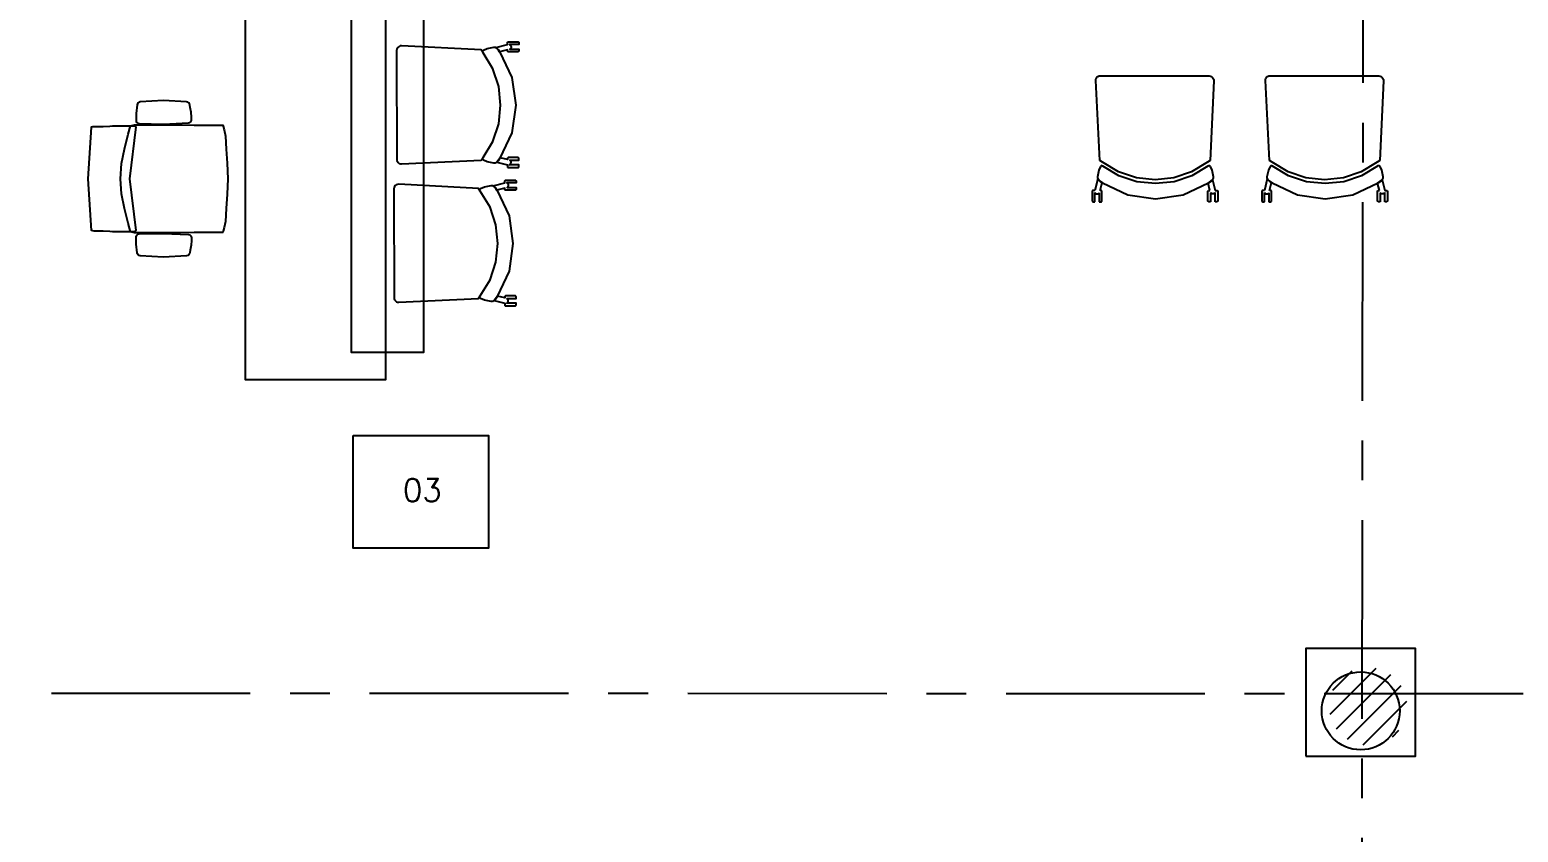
# Model space of a CAD drawing. Extents: x -4 to 325, y -1 to 181.
# Drawn here: x 28.04 to 34.59, y 29.02 to 32.55 of the extents above; entities that cross this region are included whole.
import ezdxf
from ezdxf.enums import TextEntityAlignment as Align

# ---------------------------------------------------------------- set-up
doc = ezdxf.new("R2010")
doc.units = 0
doc.header["$LTSCALE"] = 0.7
doc.header["$MEASUREMENT"] = 0
doc.linetypes.add('REC4_A1-00_PLANTA GENERAL$1$X-BB$0$CENTER', pattern=[2, 1.25, -0.25, 0.25, -0.25])
doc.linetypes.add('X-BB$0$HIDDEN2', pattern=[0.1875, 0.125, -0.0625])
doc.layers.get('0').update_dxf_attribs({"linetype": 'CONTINUOUS'})
for name, color, linetype in [('REC4_A1-00_PLANTA GENERAL$1$BB$0$A-COLS', 251, 'CONTINUOUS'), ('REC4_A1-00_PLANTA GENERAL$1$BB$0$A-GRID', 251, 'REC4_A1-00_PLANTA GENERAL$1$X-BB$0$CENTER'), ('REC4_A1-00_PLANTA GENERAL$1$FN$0$I-FURN-FREE', 1, 'CONTINUOUS'), ('REC4_A1-00_PLANTA GENERAL$1$LAMBRINES', 3, 'CONTINUOUS'), ('REC4_A1-00_PLANTA GENERAL$1$PP$0$I-FLOR-CASE', 253, 'CONTINUOUS')]:
    doc.layers.add(name, color=color, linetype=linetype)
doc.styles.add('REC4_A1-00_PLANTA GENERAL$0$X-FN$0$ARIAL', font='arial.ttf')
doc.styles.add('ROMANS', font='romans.shx', dxfattribs={"width": 0.75})

# ---------------------------------------------------------------- blocks, each defined once
blk = doc.blocks.new('REC4_A1-00_PLANTA GENERAL', base_point=(3911.2412, -3265.1096))
at = {"layer": 'REC4_A1-00_PLANTA GENERAL$1$BB$0$A-GRID'}
h = blk.add_hatch(dxfattribs=at)
h.set_pattern_fill('ANSI31', color=8, scale=0.53)
h.set_pattern_definition([(45, (0.03352, 0.020166), (-0.046845824, 0.046845824), [])])
h.paths.add_polyline_path([(1.5678, 35.8547), (1.2166, 35.8547), (1.2166, 35.4908), (1.5678, 35.4908)])
h.paths.add_polyline_path([(8.0551, 35.8047), (7.7553, 35.8047), (7.7553, 35.5143), (8.0551, 35.5143)])
h.paths.add_polyline_path([(14.5753, 35.809), (14.2754, 35.809), (14.2754, 35.5187), (14.5753, 35.5187)])
h.paths.add_polyline_path([(21.0466, 35.804), (20.7468, 35.804), (20.7468, 35.5137), (21.0466, 35.5137)])
edge = h.paths.add_edge_path()
edge.add_arc((27.4259, 35.604), 0.1568, 0, 360)
h.paths.add_polyline_path([(34.1147, 35.7939), (33.8148, 35.7939), (33.8148, 35.5036), (34.1147, 35.5036)])
h.paths.add_polyline_path([(40.5576, 35.789), (40.2578, 35.789), (40.2578, 35.4986), (40.5576, 35.4986)])
edge = h.paths.add_edge_path()
edge.add_arc((46.9701, 35.6385), 0.2128, 0, 360)
edge = h.paths.add_edge_path()
edge.add_arc((33.9335, 29.5702), 0.1716, 0, 360)
h.paths.add_polyline_path([(1.5768, 29.8317), (1.2256, 29.8317), (1.2256, 29.4678), (1.5768, 29.4678)])
h.paths.add_polyline_path([(8.0508, 29.7868), (7.75, 29.7868), (7.75, 29.4871), (8.0508, 29.4871)])
h.paths.add_polyline_path([(14.3851, 29.7988), (14.2624, 29.7988), (14.2624, 29.4991), (14.3821, 29.4991)])
h.paths.add_polyline_path([(14.5632, 29.7988), (14.3851, 29.7988), (14.3821, 29.4991), (14.5632, 29.4991)])
h.paths.add_polyline_path([(21.1221, 29.5527), (20.7989, 29.5517), (20.7989, 29.3933), (21.1221, 29.3933)])
h.paths.add_polyline_path([(21.1221, 29.8224), (21.0453, 29.8224), (20.7989, 29.8217), (20.7989, 29.5517), (21.1221, 29.5527)])
h.paths.add_polyline_path([(27.542, 29.7729), (27.2913, 29.7729), (27.2913, 29.5231), (27.542, 29.5231)])
h.paths.add_polyline_path([(40.5264, 29.7716), (40.2757, 29.7716), (40.2757, 29.5218), (40.5264, 29.5218)])
h.paths.add_polyline_path([(47.0764, 29.8019), (46.7664, 29.8019), (46.7664, 29.4919), (47.0764, 29.4919)])
h.paths.add_polyline_path([(1.565, 23.8478), (1.2138, 23.8478), (1.2138, 23.4839), (1.565, 23.4839)])
h.paths.add_polyline_path([(7.9956, 23.8084), (7.6948, 23.8084), (7.6948, 23.5086), (7.9956, 23.5086)])
h.paths.add_polyline_path([(14.5958, 23.8058), (14.2249, 23.8067), (14.2249, 23.507), (14.5929, 23.5061)])
h.paths.add_polyline_path([(14.5258, 23.8058), (14.5958, 23.8058), (14.5929, 23.5061), (14.5258, 23.5061)], flags=16)
h.paths.add_polyline_path([(27.5327, 23.7392), (27.282, 23.7392), (27.282, 23.4894), (27.5327, 23.4894)])
edge = h.paths.add_edge_path()
edge.add_arc((33.9155, 23.6003), 0.1566, 0, 360)
h.paths.add_polyline_path([(40.5198, 23.6763), (40.2691, 23.6763), (40.2691, 23.4631), (40.5198, 23.4631)])
h.paths.add_polyline_path([(40.5198, 23.7129), (40.269, 23.7129), (40.269, 23.6763), (40.5198, 23.6763)])
h.paths.add_polyline_path([(47.0605, 23.6763), (46.8098, 23.6763), (46.8098, 23.4498), (47.0605, 23.4498)])
h.paths.add_polyline_path([(47.0605, 23.6997), (46.8098, 23.6997), (46.8098, 23.6763), (47.0605, 23.6763)])
h.paths.add_polyline_path([(1.5458, 17.8473), (1.1946, 17.8473), (1.1946, 17.4834), (1.5458, 17.4834)])
h.paths.add_polyline_path([(8.0633, 17.8071), (7.7625, 17.8071), (7.7625, 17.5074), (8.0633, 17.5074)])
h.paths.add_polyline_path([(14.4343, 17.7919), (14.3217, 17.7919), (14.3217, 17.4921), (14.4285, 17.4921)])
h.paths.add_polyline_path([(14.6226, 17.7919), (14.4343, 17.7919), (14.4285, 17.4921), (14.6226, 17.4921)])
h.paths.add_polyline_path([(27.5235, 17.756), (27.2727, 17.756), (27.2727, 17.5062), (27.5235, 17.5062)])
edge = h.paths.add_edge_path()
edge.add_arc((33.905, 17.5767), 0.1574, 0, 360)
h.paths.add_polyline_path([(40.5132, 17.7384), (40.3113, 17.7384), (40.3113, 17.5259), (40.5132, 17.5259)])
h.paths.add_polyline_path([(40.3113, 17.7384), (40.2625, 17.7384), (40.2625, 17.4886), (40.5132, 17.4886), (40.5132, 17.5259), (40.3113, 17.5259)])
h.paths.add_polyline_path([(47.0683, 17.7542), (46.7674, 17.7542), (46.7674, 17.5259), (47.0683, 17.5259)])
h.paths.add_polyline_path([(47.0683, 17.5259), (46.7674, 17.5259), (46.7674, 17.4544), (47.0683, 17.4544)])
h.paths.add_polyline_path([(1.5739, 11.86), (1.2227, 11.86), (1.2227, 11.4962), (1.5739, 11.4962)])
h.paths.add_polyline_path([(8.0659, 11.8138), (7.765, 11.8138), (7.765, 11.514), (8.0659, 11.514)])
h.paths.add_polyline_path([(14.5258, 11.7988), (14.2249, 11.7988), (14.2249, 11.499), (14.5258, 11.499)])
h.paths.add_polyline_path([(21.0742, 11.6829), (20.7512, 11.6844), (20.7512, 11.4144), (21.0742, 11.4144)])
h.paths.add_polyline_path([(21.0742, 11.7656), (20.7512, 11.7656), (20.7512, 11.6844), (21.0742, 11.6829)])
h.paths.add_polyline_path([(27.5142, 11.7439), (27.2635, 11.7439), (27.2635, 11.4941), (27.5142, 11.4941)])
edge = h.paths.add_edge_path()
edge.add_arc((33.8803, 11.59), 0.1553, 0, 360)
h.paths.add_polyline_path([(40.5065, 11.7154), (40.2558, 11.7154), (40.2558, 11.464), (40.5065, 11.464)])
h.paths.add_polyline_path([(47.0258, 11.6987), (46.775, 11.6987), (46.775, 11.4489), (47.0258, 11.4489)])
h.paths.add_polyline_path([(1.5513, 5.8383), (1.2001, 5.8383), (1.2001, 5.4744), (1.5513, 5.4744)])
h.paths.add_polyline_path([(8.0395, 5.7813), (7.7676, 5.7813), (7.7676, 5.4815), (8.0395, 5.4815)])
h.paths.add_polyline_path([(8.0685, 5.7813), (8.0395, 5.7813), (8.0395, 5.4815), (8.0685, 5.4815)])
h.paths.add_polyline_path([(14.5132, 5.7555), (14.2123, 5.7555), (14.2123, 5.4558), (14.5132, 5.4558)])
h.paths.add_polyline_path([(21.0084, 5.7048), (20.7577, 5.7048), (20.7577, 5.455), (21.0084, 5.455)])
h.paths.add_polyline_path([(27.5299, 5.7035), (27.229, 5.7035), (27.229, 5.4037), (27.5299, 5.4037)])
h.paths.add_polyline_path([(34.0162, 5.6528), (33.7655, 5.6528), (33.7655, 5.403), (34.0162, 5.403)])
h.paths.add_polyline_path([(40.4672, 5.6155), (40.2072, 5.6155), (40.2072, 5.3555), (40.4672, 5.3555)])
edge = h.paths.add_edge_path()
edge.add_arc((46.8827, 5.476), 0.1877, 0, 360)
at = {"layer": 'REC4_A1-00_PLANTA GENERAL$1$BB$0$A-COLS'}
blk.add_circle((33.9, 29.55), 0.1716, dxfattribs=at)
at = {"layer": 'REC4_A1-00_PLANTA GENERAL$1$BB$0$A-GRID'}
for points in [[(33.8613, -1.2847), (33.9265, 43.0092)], [(-2.6605, 29.6295), (52.8043, 29.6256)]]:
    blk.add_lwpolyline(points, dxfattribs=at)
at = {"layer": 'REC4_A1-00_PLANTA GENERAL$1$FN$0$I-FURN-FREE'}
for p, q in [((32.7341, 32.3254), (32.7346, 32.3309)), ((32.7523, 31.9743), (32.7341, 32.3254)), ((32.7346, 32.3309), (32.7365, 32.336)), ((32.7365, 32.336), (32.7397, 32.3405)), ((32.7397, 32.3405), (32.744, 32.3439)), ((32.744, 32.3439), (32.749, 32.3461)), ((32.749, 32.3461), (32.7545, 32.3469)), ((32.7545, 32.3469), (32.769, 32.3469)), ((32.769, 32.3469), (33.233, 32.3462)), ((33.233, 32.3462), (33.2386, 32.3455)), ((33.2539, 32.3246), (33.238, 31.9742)), ((33.2386, 32.3455), (33.2437, 32.3433)), ((33.2437, 32.3433), (33.2481, 32.3399)), ((33.2481, 32.3399), (33.2514, 32.3354)), ((33.2514, 32.3354), (33.2534, 32.3302)), ((33.2534, 32.3302), (33.2539, 32.3246)), ((33.4805, 32.3254), (33.4809, 32.3309)), ((33.4987, 31.9743), (33.4805, 32.3254)), ((33.4809, 32.3309), (33.4829, 32.336)), ((33.4829, 32.336), (33.4861, 32.3405)), ((33.4861, 32.3405), (33.4904, 32.3439)), ((33.4904, 32.3439), (33.4954, 32.3461)), ((33.4954, 32.3461), (33.5009, 32.3469)), ((33.5009, 32.3469), (33.5154, 32.3469)), ((33.5154, 32.3469), (33.9794, 32.3462)), ((33.9794, 32.3462), (33.985, 32.3455)), ((34.0003, 32.3246), (33.9844, 31.9742)), ((33.985, 32.3455), (33.9901, 32.3433)), ((33.9901, 32.3433), (33.9945, 32.3399)), ((33.9945, 32.3399), (33.9978, 32.3354)), ((33.9978, 32.3354), (33.9998, 32.3302)), ((33.9998, 32.3302), (34.0003, 32.3246)), ((32.7523, 31.9742), (32.7523, 31.9743)), ((32.764, 31.9664), (32.7523, 31.9742)), ((32.8347, 31.9236), (32.764, 31.9664)), ((33.2262, 31.9664), (33.1556, 31.9236)), ((33.238, 31.9742), (33.2262, 31.9664)), ((33.4987, 31.9742), (33.4987, 31.9743)), ((33.5104, 31.9664), (33.4987, 31.9742)), ((33.581, 31.9236), (33.5104, 31.9664)), ((33.9726, 31.9664), (33.902, 31.9236)), ((33.9844, 31.9742), (33.9726, 31.9664)), ((32.7477, 31.9314), (32.7414, 31.902)), ((32.7414, 31.902), (32.7414, 31.896)), ((32.7414, 31.896), (32.7458, 31.8888)), ((32.7553, 31.9479), (32.7477, 31.9314)), ((32.7566, 31.9493), (32.7553, 31.9479)), ((32.7583, 31.9504), (32.7566, 31.9493)), ((32.7602, 31.9509), (32.7583, 31.9504)), ((32.7622, 31.951), (32.7602, 31.9509)), ((32.7641, 31.9505), (32.7622, 31.951)), ((32.7658, 31.9494), (32.7641, 31.9505)), ((32.8365, 31.9067), (32.7658, 31.9494)), ((32.913, 31.8975), (32.8347, 31.9236)), ((32.9148, 31.8805), (32.8365, 31.9067)), ((32.9951, 31.8892), (32.913, 31.8975)), ((33.0773, 31.8975), (32.9951, 31.8892)), ((33.1556, 31.9236), (33.0773, 31.8975)), ((33.1574, 31.9067), (33.0791, 31.8805)), ((33.228, 31.9494), (33.1574, 31.9067)), ((33.2297, 31.9505), (33.228, 31.9494)), ((33.2317, 31.951), (33.2297, 31.9505)), ((33.2337, 31.9509), (33.2317, 31.951)), ((33.2356, 31.9504), (33.2337, 31.9509)), ((33.2372, 31.9493), (33.2356, 31.9504)), ((33.2386, 31.9479), (33.2372, 31.9493)), ((33.2461, 31.9314), (33.2386, 31.9479)), ((33.2422, 31.8828), (33.2524, 31.896)), ((33.2524, 31.902), (33.2461, 31.9314)), ((33.2524, 31.896), (33.2524, 31.902)), ((33.2524, 31.896), (33.2524, 31.896)), ((33.4941, 31.9314), (33.4878, 31.902)), ((33.4878, 31.902), (33.4878, 31.896)), ((33.4878, 31.896), (33.4921, 31.8888)), ((33.5017, 31.9479), (33.4941, 31.9314)), ((33.503, 31.9493), (33.5017, 31.9479)), ((33.5047, 31.9504), (33.503, 31.9493)), ((33.5066, 31.9509), (33.5047, 31.9504)), ((33.5086, 31.951), (33.5066, 31.9509)), ((33.5105, 31.9505), (33.5086, 31.951)), ((33.5122, 31.9494), (33.5105, 31.9505)), ((33.5828, 31.9067), (33.5122, 31.9494)), ((33.6594, 31.8975), (33.581, 31.9236)), ((33.6612, 31.8805), (33.5828, 31.9067)), ((33.7415, 31.8892), (33.6594, 31.8975)), ((33.8237, 31.8975), (33.7415, 31.8892)), ((33.902, 31.9236), (33.8237, 31.8975)), ((33.9038, 31.9067), (33.8255, 31.8805)), ((33.9744, 31.9494), (33.9038, 31.9067)), ((33.9761, 31.9505), (33.9744, 31.9494)), ((33.978, 31.951), (33.9761, 31.9505)), ((33.98, 31.9509), (33.978, 31.951)), ((33.9819, 31.9504), (33.98, 31.9509)), ((33.9836, 31.9493), (33.9819, 31.9504)), ((33.985, 31.9479), (33.9836, 31.9493)), ((33.9925, 31.9314), (33.985, 31.9479)), ((33.9885, 31.8828), (33.9988, 31.896)), ((33.9988, 31.902), (33.9925, 31.9314)), ((33.9988, 31.896), (33.9988, 31.902)), ((33.9988, 31.896), (33.9988, 31.896)), ((32.7184, 31.839), (32.7183, 31.838)), ((32.7183, 31.838), (32.7183, 31.796)), ((32.7188, 31.8399), (32.7184, 31.839)), ((32.7194, 31.8407), (32.7188, 31.8399)), ((32.7202, 31.8413), (32.7194, 31.8407)), ((32.7211, 31.8417), (32.7202, 31.8413)), ((32.7221, 31.8418), (32.7211, 31.8417)), ((32.73, 31.8418), (32.7221, 31.8418)), ((32.7429, 31.8932), (32.73, 31.8418)), ((32.7301, 31.7922), (32.7301, 31.8333)), ((32.7301, 31.8333), (32.7316, 31.8306)), ((32.7316, 31.8306), (32.7339, 31.8285)), ((32.7517, 31.8828), (32.7429, 31.8932)), ((32.7456, 31.8276), (32.7481, 31.8294)), ((32.7458, 31.8888), (32.7517, 31.8828)), ((32.7481, 31.8294), (32.75, 31.8319)), ((32.75, 31.8319), (32.75, 31.7923)), ((32.7517, 31.8828), (32.7637, 31.8757)), ((32.7619, 31.8768), (32.7517, 31.8828)), ((32.7532, 31.8419), (32.7619, 31.8768)), ((32.7579, 31.8419), (32.7532, 31.8419)), ((32.7589, 31.8417), (32.7579, 31.8419)), ((32.7598, 31.8414), (32.7589, 31.8417)), ((32.7606, 31.8408), (32.7598, 31.8414)), ((32.7613, 31.84), (32.7606, 31.8408)), ((32.7616, 31.839), (32.7613, 31.84)), ((32.7618, 31.838), (32.7616, 31.839)), ((32.7618, 31.7961), (32.7618, 31.838)), ((32.7637, 31.8757), (32.8749, 31.8227)), ((32.9969, 31.8723), (32.9148, 31.8805)), ((33.0791, 31.8805), (32.9969, 31.8723)), ((33.1189, 31.8227), (33.2301, 31.8757)), ((33.2278, 31.838), (33.228, 31.839)), ((33.2278, 31.7961), (33.2278, 31.838)), ((33.228, 31.839), (33.2283, 31.84)), ((33.2283, 31.8745), (33.2479, 31.8885)), ((33.2364, 31.8419), (33.2283, 31.8745)), ((33.2283, 31.84), (33.229, 31.8408)), ((33.229, 31.8408), (33.2297, 31.8414)), ((33.2297, 31.8414), (33.2307, 31.8417)), ((33.2301, 31.8757), (33.2422, 31.8828)), ((33.2307, 31.8417), (33.2317, 31.8419)), ((33.2317, 31.8419), (33.2364, 31.8419)), ((33.2415, 31.8294), (33.2396, 31.8319)), ((33.2396, 31.8319), (33.2396, 31.7923)), ((33.244, 31.8276), (33.2415, 31.8294)), ((33.2479, 31.8885), (33.2596, 31.8418)), ((33.258, 31.8306), (33.2557, 31.8285)), ((33.2595, 31.8333), (33.258, 31.8306)), ((33.2595, 31.7922), (33.2595, 31.8333)), ((33.2596, 31.8418), (33.2675, 31.8418)), ((33.2675, 31.8418), (33.2685, 31.8417)), ((33.2685, 31.8417), (33.2694, 31.8413)), ((33.2694, 31.8413), (33.2702, 31.8407)), ((33.2702, 31.8407), (33.2708, 31.8399)), ((33.2708, 31.8399), (33.2712, 31.839)), ((33.2712, 31.839), (33.2713, 31.838)), ((33.2713, 31.838), (33.2713, 31.796)), ((33.4648, 31.839), (33.4647, 31.838)), ((33.4647, 31.838), (33.4647, 31.796)), ((33.4652, 31.8399), (33.4648, 31.839)), ((33.4658, 31.8407), (33.4652, 31.8399)), ((33.4666, 31.8413), (33.4658, 31.8407)), ((33.4675, 31.8417), (33.4666, 31.8413)), ((33.4685, 31.8418), (33.4675, 31.8417)), ((33.4764, 31.8418), (33.4685, 31.8418)), ((33.4892, 31.8932), (33.4764, 31.8418)), ((33.4765, 31.7922), (33.4765, 31.8333)), ((33.4765, 31.8333), (33.478, 31.8306)), ((33.478, 31.8306), (33.4802, 31.8285)), ((33.4981, 31.8828), (33.4892, 31.8932)), ((33.492, 31.8276), (33.4945, 31.8294)), ((33.4921, 31.8888), (33.4981, 31.8828)), ((33.4945, 31.8294), (33.4964, 31.8319)), ((33.4964, 31.8319), (33.4964, 31.7923)), ((33.4981, 31.8828), (33.5101, 31.8757)), ((33.5083, 31.8768), (33.4981, 31.8828)), ((33.4995, 31.8419), (33.5083, 31.8768)), ((33.5043, 31.8419), (33.4995, 31.8419)), ((33.5053, 31.8417), (33.5043, 31.8419)), ((33.5062, 31.8414), (33.5053, 31.8417)), ((33.507, 31.8408), (33.5062, 31.8414)), ((33.5076, 31.84), (33.507, 31.8408)), ((33.508, 31.839), (33.5076, 31.84)), ((33.5082, 31.838), (33.508, 31.839)), ((33.5082, 31.7961), (33.5082, 31.838)), ((33.5101, 31.8757), (33.6213, 31.8227)), ((33.7433, 31.8723), (33.6612, 31.8805)), ((33.8255, 31.8805), (33.7433, 31.8723)), ((33.8653, 31.8227), (33.9765, 31.8757)), ((33.9742, 31.838), (33.9743, 31.839)), ((33.9742, 31.7961), (33.9742, 31.838)), ((33.9743, 31.839), (33.9747, 31.84)), ((33.9747, 31.8745), (33.9943, 31.8885)), ((33.9828, 31.8419), (33.9747, 31.8745)), ((33.9747, 31.84), (33.9753, 31.8408)), ((33.9753, 31.8408), (33.9761, 31.8414)), ((33.9761, 31.8414), (33.9771, 31.8417)), ((33.9765, 31.8757), (33.9885, 31.8828)), ((33.9771, 31.8417), (33.978, 31.8419)), ((33.978, 31.8419), (33.9828, 31.8419)), ((33.9879, 31.8294), (33.9859, 31.8319)), ((33.9859, 31.8319), (33.9859, 31.7923)), ((33.9904, 31.8276), (33.9879, 31.8294)), ((33.9943, 31.8885), (34.006, 31.8418)), ((34.0044, 31.8306), (34.0021, 31.8285)), ((34.0059, 31.8333), (34.0044, 31.8306)), ((34.0059, 31.7922), (34.0059, 31.8333)), ((34.006, 31.8418), (34.0139, 31.8418)), ((34.0139, 31.8418), (34.0149, 31.8417)), ((34.0149, 31.8417), (34.0158, 31.8413)), ((34.0158, 31.8413), (34.0166, 31.8407)), ((34.0166, 31.8407), (34.0172, 31.8399)), ((34.0172, 31.8399), (34.0176, 31.839)), ((34.0176, 31.839), (34.0177, 31.838)), ((34.0177, 31.838), (34.0177, 31.796)), ((32.7183, 31.796), (32.7184, 31.7951)), ((32.7184, 31.7951), (32.7188, 31.7941)), ((32.7188, 31.7941), (32.7194, 31.7933)), ((32.7194, 31.7933), (32.7202, 31.7927)), ((32.7202, 31.7927), (32.7211, 31.7923)), ((32.7211, 31.7923), (32.7221, 31.7922)), ((32.7221, 31.7922), (32.7301, 31.7922)), ((32.7339, 31.8285), (32.7366, 31.827)), ((32.7366, 31.827), (32.7396, 31.8264)), ((32.7396, 31.8264), (32.7427, 31.8266)), ((32.7427, 31.8266), (32.7456, 31.8276)), ((32.75, 31.7923), (32.7579, 31.7923)), ((32.7579, 31.7923), (32.7589, 31.7924)), ((32.7589, 31.7924), (32.7598, 31.7928)), ((32.7598, 31.7928), (32.7606, 31.7934)), ((32.7606, 31.7934), (32.7613, 31.7942)), ((32.7613, 31.7942), (32.7616, 31.7951)), ((32.7616, 31.7951), (32.7618, 31.7961)), ((32.8749, 31.8227), (32.9969, 31.8056)), ((32.9969, 31.8056), (33.1189, 31.8227)), ((33.228, 31.7951), (33.2278, 31.7961)), ((33.2283, 31.7942), (33.228, 31.7951)), ((33.229, 31.7934), (33.2283, 31.7942)), ((33.2297, 31.7928), (33.229, 31.7934)), ((33.2307, 31.7924), (33.2297, 31.7928)), ((33.2317, 31.7923), (33.2307, 31.7924)), ((33.2396, 31.7923), (33.2317, 31.7923)), ((33.2469, 31.8266), (33.244, 31.8276)), ((33.25, 31.8264), (33.2469, 31.8266)), ((33.253, 31.827), (33.25, 31.8264)), ((33.2557, 31.8285), (33.253, 31.827)), ((33.2675, 31.7922), (33.2595, 31.7922)), ((33.2685, 31.7923), (33.2675, 31.7922)), ((33.2694, 31.7927), (33.2685, 31.7923)), ((33.2702, 31.7933), (33.2694, 31.7927)), ((33.2708, 31.7941), (33.2702, 31.7933)), ((33.2712, 31.7951), (33.2708, 31.7941)), ((33.2713, 31.796), (33.2712, 31.7951)), ((33.4647, 31.796), (33.4648, 31.7951)), ((33.4648, 31.7951), (33.4652, 31.7941)), ((33.4652, 31.7941), (33.4658, 31.7933)), ((33.4658, 31.7933), (33.4666, 31.7927)), ((33.4666, 31.7927), (33.4675, 31.7923)), ((33.4675, 31.7923), (33.4685, 31.7922)), ((33.4685, 31.7922), (33.4765, 31.7922)), ((33.4802, 31.8285), (33.483, 31.827)), ((33.483, 31.827), (33.486, 31.8264)), ((33.486, 31.8264), (33.4891, 31.8266)), ((33.4891, 31.8266), (33.492, 31.8276)), ((33.4964, 31.7923), (33.5043, 31.7923)), ((33.5043, 31.7923), (33.5053, 31.7924)), ((33.5053, 31.7924), (33.5062, 31.7928)), ((33.5062, 31.7928), (33.507, 31.7934)), ((33.507, 31.7934), (33.5076, 31.7942)), ((33.5076, 31.7942), (33.508, 31.7951)), ((33.508, 31.7951), (33.5082, 31.7961)), ((33.6213, 31.8227), (33.7433, 31.8056)), ((33.7433, 31.8056), (33.8653, 31.8227)), ((33.9743, 31.7951), (33.9742, 31.7961)), ((33.9747, 31.7942), (33.9743, 31.7951)), ((33.9753, 31.7934), (33.9747, 31.7942)), ((33.9761, 31.7928), (33.9753, 31.7934)), ((33.9771, 31.7924), (33.9761, 31.7928)), ((33.978, 31.7923), (33.9771, 31.7924)), ((33.9859, 31.7923), (33.978, 31.7923)), ((33.9933, 31.8266), (33.9904, 31.8276)), ((33.9964, 31.8264), (33.9933, 31.8266)), ((33.9994, 31.827), (33.9964, 31.8264)), ((34.0021, 31.8285), (33.9994, 31.827)), ((34.0139, 31.7922), (34.0059, 31.7922)), ((34.0149, 31.7923), (34.0139, 31.7922)), ((34.0158, 31.7927), (34.0149, 31.7923)), ((34.0166, 31.7933), (34.0158, 31.7927)), ((34.0172, 31.7941), (34.0166, 31.7933)), ((34.0176, 31.7951), (34.0172, 31.7941)), ((34.0177, 31.796), (34.0176, 31.7951))]:
    blk.add_line(p, q, dxfattribs=at)
for points in [[(30.192, 32.4961), (30.193, 32.496), (30.1939, 32.4956), (30.1947, 32.495), (30.1953, 32.4942), (30.1957, 32.4933), (30.1958, 32.4923), (30.1958, 32.4844), (30.1548, 32.4844), (30.1575, 32.4828), (30.1596, 32.4806), (30.161, 32.4778), (30.1617, 32.4748), (30.1615, 32.4717), (30.1604, 32.4688), (30.1586, 32.4663), (30.1562, 32.4644), (30.1958, 32.4644), (30.1958, 32.4565), (30.1957, 32.4555), (30.1953, 32.4546), (30.1947, 32.4538), (30.1939, 32.4532), (30.193, 32.4528), (30.192, 32.4527), (30.15, 32.4527), (30.149, 32.4528), (30.1481, 32.4532), (30.1473, 32.4538), (30.1467, 32.4546), (30.1463, 32.4555), (30.1462, 32.4565), (30.1462, 32.4613), (30.1113, 32.4525), (30.1053, 32.4627), (30.0949, 32.4716), (30.1462, 32.4844), (30.1462, 32.4923), (30.1464, 32.4933), (30.1467, 32.4942), (30.1473, 32.495), (30.1481, 32.4956), (30.1491, 32.496), (30.1501, 32.4961), (30.192, 32.4961)], [(30.0307, 32.4604), (29.6796, 32.4785), (29.6742, 32.4781), (29.669, 32.4762), (29.6645, 32.4729), (29.6611, 32.4687), (29.6589, 32.4636), (29.6582, 32.4581), (29.6582, 32.4437), (29.6589, 31.9796), (29.6596, 31.9741), (29.6617, 31.9689), (29.6652, 31.9645), (29.6697, 31.9612), (29.6749, 31.9592), (29.6804, 31.9588), (30.0308, 31.9747), (30.0386, 31.9864), (30.0814, 32.057), (30.1076, 32.1353), (30.1158, 32.2175), (30.1076, 32.2997), (30.0814, 32.378), (30.0386, 32.4486), (30.0308, 32.4604)], [(28.426, 31.6598), (28.4085, 31.6602), (28.3966, 31.6609), (28.3673, 31.6625), (28.3277, 31.6626), (28.322, 31.6633), (28.3154, 31.6648), (28.3153, 31.665), (28.315, 31.6656), (28.3015, 31.8932), (28.315, 32.1209), (28.3153, 32.1215), (28.3154, 32.1216), (28.322, 32.1231), (28.3277, 32.1238), (28.3673, 32.124), (28.3966, 32.1256), (28.4085, 32.1262), (28.426, 32.1266), (28.4419, 32.127), (28.5048, 32.1266), (28.5074, 32.1259), (28.5108, 32.1214), (28.4835, 31.8932), (28.5108, 31.665), (28.5074, 31.6605), (28.5048, 31.6599), (28.4419, 31.6594), (28.426, 31.6598)], [(28.4427, 31.8932), (28.4481, 31.9599), (28.4611, 32.0238), (28.4768, 32.0894), (28.4879, 32.1269), (28.5052, 32.1307), (28.6278, 32.1312), (28.6538, 32.1312), (28.7078, 32.1308), (28.7672, 32.1299), (28.7953, 32.1297), (28.8235, 32.1296), (28.8673, 32.1299), (28.8792, 32.1299), (28.8882, 32.1296), (28.8931, 32.1293), (28.8945, 32.1246), (28.899, 32.1082), (28.9054, 32.0812), (28.9086, 32.0242), (28.9122, 31.9616), (28.9157, 31.8932), (28.9122, 31.8249), (28.9086, 31.7623), (28.9054, 31.7053), (28.899, 31.6782), (28.8945, 31.6618), (28.8931, 31.6572), (28.8882, 31.6568), (28.8792, 31.6566), (28.8673, 31.6565), (28.8235, 31.6569), (28.7953, 31.6567), (28.7672, 31.6566), (28.7078, 31.6556), (28.6538, 31.6553), (28.6278, 31.6553), (28.5052, 31.6557), (28.4879, 31.6596), (28.4768, 31.6971), (28.4611, 31.7626), (28.4481, 31.8265), (28.4427, 31.8932)], [(30.0995, 31.9665), (30.1462, 31.9548), (30.1462, 31.947), (30.1464, 31.946), (30.1467, 31.945), (30.1473, 31.9443), (30.1481, 31.9436), (30.1491, 31.9433), (30.1501, 31.9431), (30.192, 31.9431), (30.193, 31.9433), (30.1939, 31.9436), (30.1947, 31.9443), (30.1953, 31.945), (30.1957, 31.946), (30.1958, 31.947), (30.1958, 31.9549), (30.1548, 31.9549), (30.1575, 31.9565), (30.1596, 31.9587), (30.161, 31.9614), (30.1617, 31.9644), (30.1615, 31.9675), (30.1604, 31.9704), (30.1586, 31.973), (30.1562, 31.9749), (30.1958, 31.9749), (30.1958, 31.9828), (30.1957, 31.9838), (30.1953, 31.9847), (30.1947, 31.9855), (30.1939, 31.9861), (30.193, 31.9865), (30.192, 31.9866), (30.15, 31.9866), (30.149, 31.9865), (30.1481, 31.9861), (30.1473, 31.9855), (30.1467, 31.9847), (30.1463, 31.9838), (30.1462, 31.9828), (30.1462, 31.978), (30.1136, 31.9861)], [(30.0185, 31.851), (29.6674, 31.8692), (29.662, 31.8687), (29.6568, 31.8668), (29.6523, 31.8636), (29.6489, 31.8593), (29.6467, 31.8543), (29.646, 31.8488), (29.646, 31.8343), (29.6467, 31.3703), (29.6474, 31.3647), (29.6495, 31.3596), (29.653, 31.3552), (29.6575, 31.3519), (29.6627, 31.3499), (29.6682, 31.3494), (30.0186, 31.3653), (30.0264, 31.3771), (30.0692, 31.4477), (30.0954, 31.526), (30.1036, 31.6082), (30.0954, 31.6903), (30.0692, 31.7686), (30.0264, 31.8393), (30.0186, 31.851)], [(30.1798, 31.8868), (30.1808, 31.8867), (30.1817, 31.8863), (30.1825, 31.8857), (30.1831, 31.8849), (30.1835, 31.884), (30.1837, 31.883), (30.1837, 31.875), (30.1426, 31.875), (30.1453, 31.8735), (30.1474, 31.8712), (30.1489, 31.8685), (30.1495, 31.8655), (30.1493, 31.8624), (30.1482, 31.8595), (30.1464, 31.857), (30.144, 31.8551), (30.1836, 31.8551), (30.1836, 31.8472), (30.1835, 31.8462), (30.1831, 31.8452), (30.1825, 31.8445), (30.1817, 31.8438), (30.1808, 31.8435), (30.1798, 31.8433), (30.1378, 31.8433), (30.1368, 31.8435), (30.1359, 31.8438), (30.1351, 31.8445), (30.1345, 31.8452), (30.1341, 31.8462), (30.134, 31.8472), (30.134, 31.8519), (30.0991, 31.8432), (30.0931, 31.8534), (30.0827, 31.8622), (30.134, 31.8751), (30.134, 31.883), (30.1342, 31.884), (30.1345, 31.8849), (30.1352, 31.8857), (30.1359, 31.8863), (30.1369, 31.8867), (30.1379, 31.8868), (30.1798, 31.8868)], [(28.6327, 31.548), (28.5303, 31.5544), (28.5254, 31.5559), (28.5213, 31.5586), (28.5181, 31.5626), (28.5162, 31.5672), (28.5129, 31.6055), (28.5123, 31.6259), (28.5122, 31.6361), (28.5129, 31.6412), (28.5154, 31.6456), (28.5197, 31.6488), (28.5252, 31.6502), (28.6324, 31.6526), (28.7423, 31.6475), (28.7484, 31.6457), (28.753, 31.6419), (28.755, 31.6371), (28.7553, 31.6319), (28.7551, 31.6215), (28.7535, 31.6006), (28.7504, 31.5791), (28.7484, 31.5685), (28.7466, 31.5634), (28.7435, 31.5589), (28.7392, 31.556), (28.7341, 31.5544), (28.6327, 31.548)], [(30.0873, 31.3572), (30.134, 31.3455), (30.134, 31.3376), (30.1342, 31.3366), (30.1345, 31.3357), (30.1352, 31.3349), (30.1359, 31.3343), (30.1369, 31.3339), (30.1379, 31.3338), (30.1798, 31.3338), (30.1808, 31.3339), (30.1817, 31.3343), (30.1825, 31.3349), (30.1831, 31.3357), (30.1835, 31.3366), (30.1837, 31.3376), (30.1837, 31.3456), (30.1426, 31.3456), (30.1453, 31.3471), (30.1474, 31.3494), (30.1489, 31.3521), (30.1495, 31.3551), (30.1493, 31.3582), (30.1482, 31.3611), (30.1464, 31.3636), (30.144, 31.3655), (30.1836, 31.3655), (30.1836, 31.3734), (30.1835, 31.3744), (30.1831, 31.3754), (30.1825, 31.3761), (30.1817, 31.3768), (30.1808, 31.3771), (30.1798, 31.3773), (30.1378, 31.3773), (30.1368, 31.3771), (30.1359, 31.3768), (30.1351, 31.3761), (30.1345, 31.3754), (30.1341, 31.3744), (30.134, 31.3734), (30.134, 31.3687), (30.1014, 31.3768)]]:
    blk.add_lwpolyline(points, close=True, dxfattribs=at)
for points in [[(30.092, 31.962), (30.0861, 31.962), (30.0566, 31.9683), (30.0402, 31.9758), (30.0387, 31.9772), (30.0377, 31.9789), (30.0371, 31.9808), (30.0371, 31.9828), (30.0376, 31.9847), (30.0386, 31.9864), (30.0814, 32.057), (30.1076, 32.1353), (30.1158, 32.2175), (30.1076, 32.2997), (30.0814, 32.378), (30.0386, 32.4486), (30.0376, 32.4503), (30.0371, 32.4522), (30.0371, 32.4542), (30.0377, 32.4561), (30.0387, 32.4578), (30.0402, 32.4592), (30.0566, 32.4667), (30.0861, 32.473), (30.092, 32.473), (30.0993, 32.4687), (30.1053, 32.4627), (30.1123, 32.4507), (30.1654, 32.3395), (30.1824, 32.2175), (30.1654, 32.0955), (30.1123, 31.9843), (30.1053, 31.9723), (30.092, 31.962)], [(28.6327, 32.2384), (28.5303, 32.232), (28.5254, 32.2306), (28.5213, 32.2278), (28.5181, 32.2239), (28.5162, 32.2193), (28.5129, 32.1809), (28.5123, 32.1605), (28.5122, 32.1503), (28.5129, 32.1453), (28.5154, 32.1408), (28.5197, 32.1377), (28.5252, 32.1363), (28.6324, 32.1339), (28.7423, 32.139), (28.7484, 32.1407), (28.753, 32.1445), (28.755, 32.1494), (28.7553, 32.1546), (28.7551, 32.165), (28.7535, 32.1859), (28.7504, 32.2073), (28.7484, 32.218), (28.7466, 32.2231), (28.7435, 32.2275), (28.7392, 32.2305), (28.7341, 32.232), (28.6327, 32.2384)], [(30.0798, 31.3527), (30.0739, 31.3527), (30.0444, 31.359), (30.028, 31.3665), (30.0266, 31.3679), (30.0255, 31.3695), (30.0249, 31.3714), (30.0249, 31.3734), (30.0254, 31.3754), (30.0264, 31.3771), (30.0692, 31.4477), (30.0954, 31.526), (30.1036, 31.6082), (30.0954, 31.6903), (30.0692, 31.7686), (30.0264, 31.8393), (30.0254, 31.841), (30.0249, 31.8429), (30.0249, 31.8449), (30.0255, 31.8468), (30.0266, 31.8485), (30.028, 31.8498), (30.0444, 31.8573), (30.0739, 31.8637), (30.0798, 31.8637), (30.0871, 31.8593), (30.0931, 31.8534), (30.1001, 31.8414), (30.1532, 31.7302), (30.1702, 31.6082), (30.1532, 31.4862), (30.1001, 31.375), (30.0931, 31.3629), (30.0798, 31.3527)]]:
    blk.add_lwpolyline(points, dxfattribs=at)
for centre, start, end in [((30.0437, 32.0281), 312.19491, 317.8072), ((33.1863, 31.9444), 312.1928, 317.80509), ((33.9327, 31.9444), 312.1928, 317.80509), ((30.0315, 31.4188), 312.19491, 317.8072)]:
    blk.add_arc(centre, 0.0831, start, end, dxfattribs=at)
at = {"layer": 'REC4_A1-00_PLANTA GENERAL$1$LAMBRINES'}
blk.add_lwpolyline([(33.6584, 29.3507), (34.1416, 29.3507), (34.1416, 29.8239), (33.6584, 29.8239)], close=True, dxfattribs=at)
at = {"layer": 'REC4_A1-00_PLANTA GENERAL$1$PP$0$I-FLOR-CASE'}
for points in [[(29.61, 35.8079), (29.61, 31.0079), (28.9939, 31.0079), (28.9939, 35.8079)], [(29.7762, 35.6873), (29.7762, 31.1284), (29.46, 31.1284), (29.46, 35.6873)]]:
    blk.add_lwpolyline(points, close=True, dxfattribs=at)
at = {"layer": 'REC4_A1-00_PLANTA GENERAL$1$FN$0$I-FURN-FREE', "style": 'REC4_A1-00_PLANTA GENERAL$0$X-FN$0$ARIAL', "text_generation_flag": 4}
for tag, p, height in [('ITEXT', (44.0612, 35.3807), 0.0358), ('CAPQT', (44.1235, 34.7232), 0.00704), ('CAPMC', (44.1235, 34.7232), 0.00704), ('CAPMG', (44.1235, 34.7232), 0.00704), ('STYLE', (44.1235, 34.7232), 0.0572), ('STYLE', (44.1235, 34.7232), 0.0572), ('CAPPN', (44.1235, 34.7232), 0.0715), ('L3', (44.1235, 34.7232), 0.0715), ('L1', (44.1235, 34.7232), 0.0715), ('L2', (44.1235, 34.7232), 0.0715)]:
    blk.add_attdef(tag, p, '', height=height, dxfattribs=at)
for tag, p, height, rotation in [('ITEXT', (42.9913, 35.0599), 0.0358, 30), ('ITEXT', (45.1482, 35.1235), 0.0358, 330), ('STYLE', (43.374, 34.5216), 0.0572, 30), ('STYLE', (43.374, 34.5216), 0.0572, 30), ('CAPPN', (43.374, 34.5216), 0.0715, 30), ('CAPMG', (43.374, 34.5216), 0.00704, 30), ('CAPMC', (43.374, 34.5216), 0.00704, 30), ('CAPQT', (43.374, 34.5216), 0.00704, 30), ('L1', (43.374, 34.5216), 0.0715, 30), ('L2', (43.374, 34.5216), 0.0715, 30), ('L3', (43.374, 34.5216), 0.0715, 30), ('L1', (44.8734, 34.523), 0.0715, 330), ('L3', (44.8734, 34.523), 0.0715, 330), ('L2', (44.8734, 34.523), 0.0715, 330), ('STYLE', (44.8734, 34.523), 0.0572, 330), ('STYLE', (44.8734, 34.523), 0.0572, 330), ('CAPMC', (44.8734, 34.523), 0.00704, 330), ('CAPMG', (44.8734, 34.523), 0.00704, 330), ('CAPQT', (44.8734, 34.523), 0.00704, 330), ('CAPPN', (44.8734, 34.523), 0.0715, 330), ('ITEXT', (42.2251, 34.2472), 0.0358, 60), ('ITEXT', (45.9609, 34.3573), 0.0358, 300), ('CAPPN', (42.8256, 33.9723), 0.0715, 60), ('STYLE', (42.8256, 33.9723), 0.0572, 60), ('STYLE', (42.8256, 33.9723), 0.0572, 60), ('L1', (42.8256, 33.9723), 0.0715, 60), ('L2', (42.8256, 33.9723), 0.0715, 60), ('L3', (42.8256, 33.9723), 0.0715, 60), ('CAPMG', (42.8256, 33.9723), 0.00704, 60), ('CAPMC', (42.8256, 33.9723), 0.00704, 60), ('CAPQT', (42.8256, 33.9723), 0.00704, 60), ('L1', (45.4227, 33.9746), 0.0715, 300), ('L3', (45.4227, 33.9746), 0.0715, 300), ('L2', (45.4227, 33.9746), 0.0715, 300), ('CAPPN', (45.4227, 33.9746), 0.0715, 300), ('STYLE', (45.4227, 33.9746), 0.0572, 300), ('STYLE', (45.4227, 33.9746), 0.0572, 300), ('CAPMC', (45.4227, 33.9746), 0.00704, 300), ('CAPMG', (45.4227, 33.9746), 0.00704, 300), ('CAPQT', (45.4227, 33.9746), 0.00704, 300), ('CAPPN', (42.6254, 33.2225), 0.0715, 90), ('STYLE', (42.6254, 33.2225), 0.0572, 90), ('STYLE', (42.6254, 33.2225), 0.0572, 90), ('ITEXT', (41.9679, 33.1602), 0.0358, 90), ('L3', (42.6254, 33.2225), 0.0715, 90), ('L1', (42.6254, 33.2225), 0.0715, 90), ('L2', (42.6254, 33.2225), 0.0715, 90), ('ITEXT', (46.2817, 33.2874), 0.0358, 270), ('CAPQT', (42.6254, 33.2225), 0.00704, 90), ('CAPMG', (42.6254, 33.2225), 0.00704, 90), ('CAPMC', (42.6254, 33.2225), 0.00704, 90), ('CAPPN', (45.6242, 33.2251), 0.0715, 270), ('L3', (45.6242, 33.2251), 0.0715, 270), ('L2', (45.6242, 33.2251), 0.0715, 270), ('L1', (45.6242, 33.2251), 0.0715, 270), ('STYLE', (45.6242, 33.2251), 0.0572, 270), ('STYLE', (45.6242, 33.2251), 0.0572, 270), ('CAPMC', (45.6242, 33.2251), 0.00704, 270), ('CAPMG', (45.6242, 33.2251), 0.00704, 270), ('CAPQT', (45.6242, 33.2251), 0.00704, 270), ('CAPPN', (42.8269, 32.4729), 0.0715, 120), ('STYLE', (42.8269, 32.4729), 0.0572, 120), ('STYLE', (42.8269, 32.4729), 0.0572, 120), ('L1', (42.8269, 32.4729), 0.0715, 120), ('L2', (42.8269, 32.4729), 0.0715, 120), ('L3', (42.8269, 32.4729), 0.0715, 120), ('CAPMG', (42.8269, 32.4729), 0.00704, 120), ('CAPMC', (42.8269, 32.4729), 0.00704, 120), ('CAPQT', (42.8269, 32.4729), 0.00704, 120), ('CAPPN', (45.424, 32.4752), 0.0715, 240), ('STYLE', (45.424, 32.4752), 0.0572, 240), ('STYLE', (45.424, 32.4752), 0.0572, 240), ('L2', (45.424, 32.4752), 0.0715, 240), ('L3', (45.424, 32.4752), 0.0715, 240), ('L1', (45.424, 32.4752), 0.0715, 240), ('CAPMG', (45.424, 32.4752), 0.00704, 240), ('CAPQT', (45.424, 32.4752), 0.00704, 240), ('CAPMC', (45.424, 32.4752), 0.00704, 240), ('ITEXT', (42.2887, 32.0903), 0.0358, 120), ('ITEXT', (46.0245, 32.2004), 0.0358, 240), ('CAPPN', (43.3762, 31.9246), 0.0715, 150), ('STYLE', (43.3762, 31.9246), 0.0572, 150), ('STYLE', (43.3762, 31.9246), 0.0572, 150), ('L1', (43.3762, 31.9246), 0.0715, 150), ('L2', (43.3762, 31.9246), 0.0715, 150), ('L3', (43.3762, 31.9246), 0.0715, 150), ('CAPPN', (44.8757, 31.9259), 0.0715, 210), ('STYLE', (44.8757, 31.9259), 0.0572, 210), ('STYLE', (44.8757, 31.9259), 0.0572, 210), ('L2', (44.8757, 31.9259), 0.0715, 210), ('L3', (44.8757, 31.9259), 0.0715, 210), ('L1', (44.8757, 31.9259), 0.0715, 210), ('CAPMG', (43.3762, 31.9246), 0.00704, 150), ('CAPMC', (43.3762, 31.9246), 0.00704, 150), ('CAPQT', (43.3762, 31.9246), 0.00704, 150), ('CAPMG', (44.8757, 31.9259), 0.00704, 210), ('CAPMC', (44.8757, 31.9259), 0.00704, 210), ('CAPQT', (44.8757, 31.9259), 0.00704, 210), ('CAPPN', (44.1261, 31.7244), 0.0715, 180), ('STYLE', (44.1261, 31.7244), 0.0572, 180), ('STYLE', (44.1261, 31.7244), 0.0572, 180), ('L3', (44.1261, 31.7244), 0.0715, 180), ('L1', (44.1261, 31.7244), 0.0715, 180), ('L2', (44.1261, 31.7244), 0.0715, 180), ('CAPMG', (44.1261, 31.7244), 0.00704, 180), ('CAPMC', (44.1261, 31.7244), 0.00704, 180), ('CAPQT', (44.1261, 31.7244), 0.00704, 180), ('ITEXT', (43.1014, 31.3241), 0.0358, 150), ('ITEXT', (45.2583, 31.3876), 0.0358, 210), ('ITEXT', (44.1884, 31.0669), 0.0358, 180)]:
    blk.add_attdef(tag, p, '', height=height, rotation=rotation, dxfattribs=at)
for tag, p, height, width in [('ITEXT', (44.1112, 34.7804), 0.0286, 0.75), ('PSUT1', (44.1235, 34.7232), 0.0572, 0.65), ('PSUT2', (44.1235, 34.7232), 0.0572, 0.65), ('PSUT3', (44.1235, 34.7232), 0.0572, 0.65)]:
    blk.add_attdef(tag, p, '', height=height, dxfattribs=dict(at, width=width))
for tag, p, height, rotation, width in [('ITEXT', (43.3348, 34.565), 0.0286, 30, 0.75), ('PSUT1', (43.374, 34.5216), 0.0572, 30, 0.65), ('PSUT2', (43.374, 34.5216), 0.0572, 30, 0.65), ('PSUT3', (43.374, 34.5216), 0.0572, 30, 0.65), ('PSUT1', (44.8734, 34.523), 0.0572, 330, 0.65), ('PSUT2', (44.8734, 34.523), 0.0572, 330, 0.65), ('PSUT3', (44.8734, 34.523), 0.0572, 330, 0.65), ('ITEXT', (44.8914, 34.5786), 0.0286, 330, 0.75), ('ITEXT', (42.77, 33.9903), 0.0286, 60, 0.75), ('PSUT1', (42.8256, 33.9723), 0.0572, 60, 0.65), ('PSUT2', (42.8256, 33.9723), 0.0572, 60, 0.65), ('PSUT3', (42.8256, 33.9723), 0.0572, 60, 0.65), ('ITEXT', (45.4661, 34.0138), 0.0286, 300, 0.75), ('PSUT1', (45.4227, 33.9746), 0.0572, 300, 0.65), ('PSUT2', (45.4227, 33.9746), 0.0572, 300, 0.65), ('PSUT3', (45.4227, 33.9746), 0.0572, 300, 0.65), ('PSUT3', (42.6254, 33.2225), 0.0572, 90, 0.65), ('PSUT1', (42.6254, 33.2225), 0.0572, 90, 0.65), ('PSUT2', (42.6254, 33.2225), 0.0572, 90, 0.65), ('ITEXT', (42.5682, 33.2102), 0.0286, 90, 0.75), ('PSUT1', (45.6242, 33.2251), 0.0572, 270, 0.65), ('PSUT2', (45.6242, 33.2251), 0.0572, 270, 0.65), ('PSUT3', (45.6242, 33.2251), 0.0572, 270, 0.65), ('ITEXT', (45.6814, 33.2373), 0.0286, 270, 0.75), ('PSUT2', (42.8269, 32.4729), 0.0572, 120, 0.65), ('PSUT1', (42.8269, 32.4729), 0.0572, 120, 0.65), ('PSUT3', (42.8269, 32.4729), 0.0572, 120, 0.65), ('ITEXT', (42.7835, 32.4337), 0.0286, 120, 0.75), ('PSUT2', (45.424, 32.4752), 0.0572, 240, 0.65), ('PSUT3', (45.424, 32.4752), 0.0572, 240, 0.65), ('PSUT1', (45.424, 32.4752), 0.0572, 240, 0.65), ('ITEXT', (45.4797, 32.4572), 0.0286, 240, 0.75), ('PSUT1', (43.3762, 31.9246), 0.0572, 150, 0.65), ('PSUT2', (43.3762, 31.9246), 0.0572, 150, 0.65), ('PSUT3', (43.3762, 31.9246), 0.0572, 150, 0.65), ('PSUT2', (44.8757, 31.9259), 0.0572, 210, 0.65), ('PSUT3', (44.8757, 31.9259), 0.0572, 210, 0.65), ('PSUT1', (44.8757, 31.9259), 0.0572, 210, 0.65), ('ITEXT', (43.3583, 31.8689), 0.0286, 150, 0.75), ('ITEXT', (44.9149, 31.8825), 0.0286, 210, 0.75), ('PSUT3', (44.1261, 31.7244), 0.0572, 180, 0.65), ('PSUT1', (44.1261, 31.7244), 0.0572, 180, 0.65), ('PSUT2', (44.1261, 31.7244), 0.0572, 180, 0.65), ('ITEXT', (44.1384, 31.6672), 0.0286, 180, 0.75)]:
    blk.add_attdef(tag, p, '', height=height, rotation=rotation, dxfattribs=dict(at, width=width))

msp = doc.modelspace()

# ---------------------------------------------------------------- block references
at = {"linetype": 'X-BB$0$HIDDEN2'}
msp.add_blockref('REC4_A1-00_PLANTA GENERAL', (3911.2412, -3265.1096), dxfattribs=at)

# ---------------------------------------------------------------- next in the draw order: linework, layer by layer
at = {"elevation": 0}
msp.add_lwpolyline([(29.4676, 30.7629), (30.0626, 30.7629), (30.0626, 30.2667), (29.4676, 30.2667)], close=True, dxfattribs=at)

# ---------------------------------------------------------------- next in the draw order: texts
at = {"color": 7, "ltscale": 0.01, "style": 'ROMANS'}
msp.add_text('03', height=0.1, dxfattribs=at).set_placement((29.6853, 30.522, 0), align=Align.MIDDLE_LEFT)

doc.saveas('drawing.dxf')
